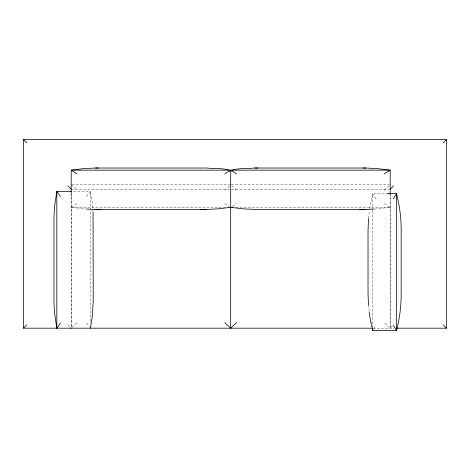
<?xml version="1.0" encoding="UTF-8"?>
<svg xmlns="http://www.w3.org/2000/svg" width="470" height="470" viewBox="0 0 470 470"><rect width="100%" height="100%" fill="white"/><g stroke="black" fill="none" stroke-linecap="round" stroke-linejoin="round"><path stroke-width="0.35" stroke-dasharray="2.35 1.76" d="M71.205 196.384L71.205 327.455L71.205 195.878M368.509 218.532L369.373 210.507M369.649 208.516L372.757 193.652L386.005 193.652M373.803 328.794L375.882 325.399M86.721 196.442L90.346 191.349L72.127 191.349M392.456 325.904L390.176 328.189L384.243 322.561M72.198 327.249L77.145 322.561M224.754 190.297L229.701 185.609M384.243 190.297L389.683 185.139M87.256 209.085L71.205 207.305L77.145 203.539M232.474 206.177L236.627 203.539M384.243 203.539L390.176 207.305L374.807 209.038M71.939 184.669L229.959 184.669M231.422 184.669L389.442 184.669M71.205 189.234L389.442 189.234M71.205 207.305L225.571 207.305M235.811 207.305L390.176 207.305M373.062 328.189L393.831 328.189M224.754 203.539L228.908 206.177M231.681 185.609L236.627 190.297M71.205 184.669L77.145 190.297M67.821 324.805L70.265 327.243M86.721 323.096L89.541 327.055M375.882 198.745L372.757 193.652L372.757 209.749M369.12 311.645L368.568 306.287M93.019 211.524L92.132 201.618L90.346 191.349L90.346 323.795M372.757 210.484L372.757 326.832M390.176 194.192L390.176 328.189L390.176 194.198"/><path stroke-width="0.7" d="M224.754 322.561L230.694 328.189L230.694 207.37M368.509 218.532L368.034 230.793L368.034 293.351L368.509 305.612M90.346 328.189L92.132 317.92L93.213 301.963L93.066 212.193M393.337 198.745L396.463 193.652L386.704 193.652M71.399 191.349L56.829 191.349L54.467 206.871L53.962 217.575L53.962 301.963L54.467 312.668L56.829 328.189L60.454 323.096M372.616 328.189L23.5 328.189L26.884 324.805M390.218 189.199L393.56 185.85M443.116 142.892L446.5 139.508L446.5 328.189L396.562 328.189M230.694 328.189L236.627 322.561M224.754 173.929C233.179 167.132 244.852 169.094 254.981 168.025L365.883 168.025L378.209 168.665L390.176 170.163L390.176 194.198M384.243 173.929L390.176 170.163L71.205 170.163L71.205 195.878M374.126 209.085L365.883 209.444L254.981 209.444L242.661 208.803L230.694 207.305L218.72 208.803L206.4 209.444L95.498 209.444L87.256 209.085M236.627 173.929C228.203 167.132 216.529 169.094 206.4 168.025L95.498 168.025L83.172 168.665L71.205 170.163L77.145 173.929M23.5 328.189L23.5 139.508L446.5 139.508M363.099 168.025L365.883 168.025M229.225 207.305L232.157 207.305M95.498 209.444L101.767 209.438M369.203 312.309L370.419 320.223L372.757 330.492L396.463 330.492C399.712 318.396 401.221 305.864 401.186 293.351L401.186 230.793C401.221 218.28 399.712 205.748 396.463 193.652L396.463 330.492L393.337 325.399M254.981 168.025L257.772 168.025M95.498 168.025L98.283 168.025M359.615 209.438L365.883 209.444M200.126 209.438L206.4 209.444M443.116 324.805L446.5 328.189M23.5 139.508L26.884 142.892M67.821 185.85L71.205 189.234M70.858 327.837L71.205 328.189M60.454 196.442L56.829 191.349L56.829 328.189M372.757 329.024L372.757 330.492M230.694 170.163L230.694 207.305"/></g></svg>
